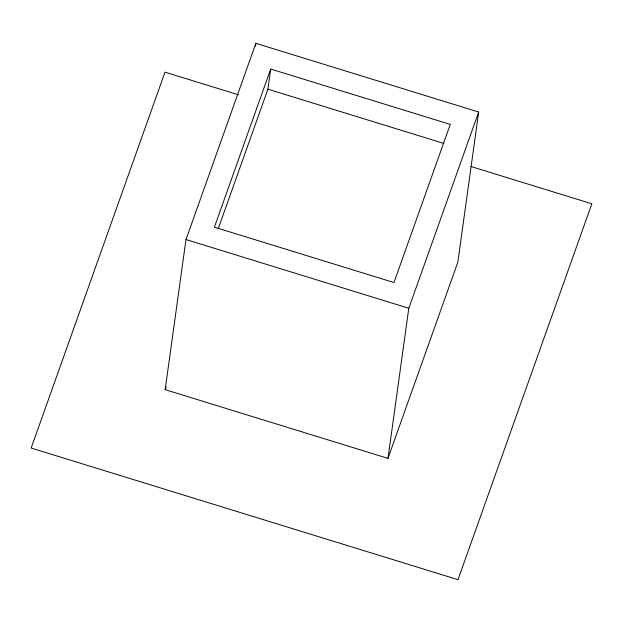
<?xml version="1.0" encoding="UTF-8"?>
<svg xmlns="http://www.w3.org/2000/svg" width="623" height="623" viewBox="0 0 623 623"><rect width="100%" height="100%" fill="white"/><g stroke="black" fill="none" stroke-linecap="round" stroke-linejoin="round"><path stroke-width="0.93" d="M165.157 389.663L185.989 239.544L255.858 43.33L478.674 112.039L457.843 262.158L387.973 458.372L165.157 389.663L166.139 386.914M255.461 46.219L255.858 43.33M218.112 229.023L267.906 89.182L270.701 69.044L450.265 124.413L393.962 282.538L214.398 227.169L270.701 69.044M387.973 458.372L408.805 308.253L478.674 112.039M267.906 89.182L443.771 143.415M238.469 94.813L165.002 72.159L31.15 448.046L457.998 579.67L591.85 203.783L470.957 166.505M185.989 239.544L408.805 308.253"/></g></svg>
